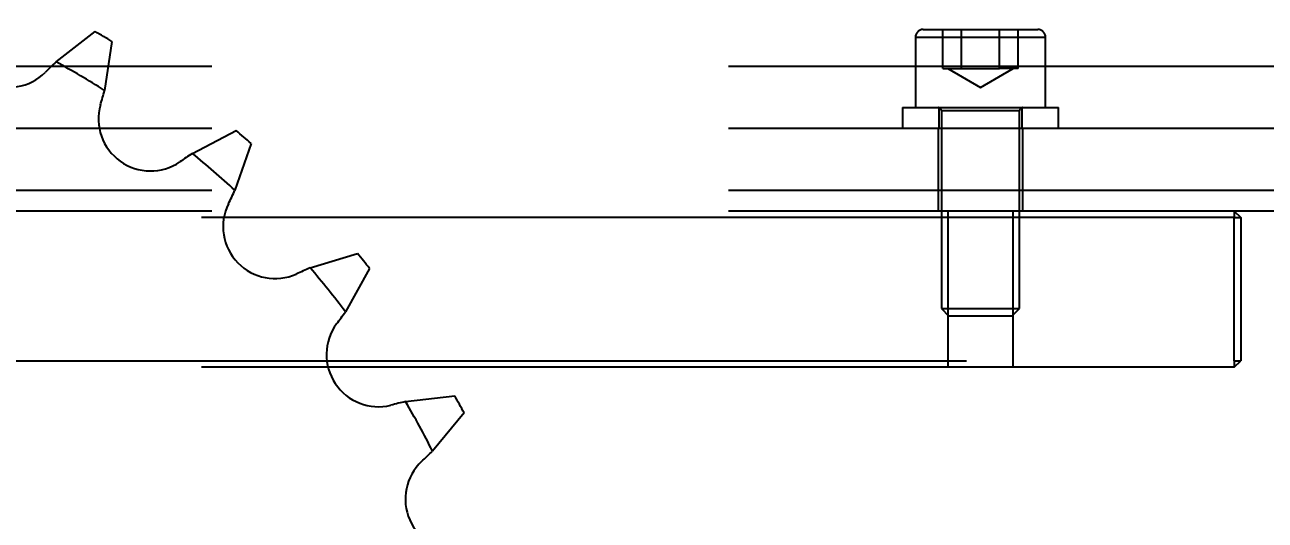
# Model space of a CAD drawing. Header units: metres. Extents: x 0 to 21025, y 0 to 14850.
# Drawn here: x 2786.8 to 2882.1, y 6359.4 to 6397.4 of the extents above; entities that cross this region are included whole.
import ezdxf

# ---------------------------------------------------------------- set-up
doc = ezdxf.new("R2010")
doc.units = ezdxf.units.M
doc.header["$LTSCALE"] = 25
doc.linetypes.add('HIDDEN2', pattern=[4.7625, 3.175, -1.5875])
for name, color, linetype in [('18_COTAS', 7, 'Continuous'), ('SL4', 4, 'Continuous'), ('ST1', 7, 'HIDDEN2')]:
    doc.layers.add(name, color=color, linetype=linetype)
doc.styles.add('ROMANS', font='ROMANS.SHX')
doc.dimstyles.new('25___1-25', dxfattribs={"dimscale": 25, "dimtxt": 2.5, "dimasz": 2, "dimexe": 1.5, "dimexo": 1, "dimgap": 0.5, "dimtad": 1, "dimzin": 12, "dimtxsty": 'ROMANS', "dimcen": 0, "dimclrd": 256, "dimclre": 256, "dimclrt": 3, "dimazin": 3, "dimtfac": 1, "dimtmove": 0, "dimatfit": 0, "dimfxl": 1, "dimlwd": -1, "dimlwe": -1, "dimarcsym": 0})

# ---------------------------------------------------------------- blocks, each defined once
blk = doc.blocks.new('*D49')
at = {"layer": '18_COTAS', "transparency": 16777216}
for p, q in [((2751.773, 6357.865), (2751.773, 7037.945)), ((5720.748, 6357.865), (5720.748, 7037.945)), ((2801.773, 7000.445), (5670.748, 7000.445))]:
    blk.add_line(p, q, dxfattribs=at)
for points in [[(2801.773, 7008.778), (2801.773, 6992.112), (2751.773, 7000.445)], [(5670.748, 7008.778), (5670.748, 6992.112), (5720.748, 7000.445)]]:
    blk.add_solid(points, dxfattribs=at)
at = {"layer": 'Defpoints', "color": 0, "transparency": 16777216}
for p in [(5720.748, 7000.445), (2751.773, 6332.865), (5720.748, 6332.865)]:
    blk.add_point(p, dxfattribs=at)
at = {"layer": '18_COTAS', "color": 3, "transparency": 16777216, "insert": (4236.26, 7050.147), "char_height": 62.5, "attachment_point": 5, "style": 'ROMANS'}
blk.add_mtext('2968,98', dxfattribs=at)

msp = doc.modelspace()

# ---------------------------------------------------------------- linework, layer by layer
at = {"layer": 'SL4'}
for p, q in [((2789.161, 6394.583), (2792.168, 6396.908)), ((2793.461, 6396.146), (2792.883, 6392.389)), ((2799.637, 6387.544), (2803.011, 6389.294)), ((2804.146, 6388.314), (2802.908, 6384.721)), ((2808.688, 6378.747), (2812.32, 6379.867)), ((2813.262, 6378.7), (2811.402, 6375.385)), ((2816.022, 6368.476), (2819.796, 6368.929)), ((2820.514, 6367.612), (2818.092, 6364.683))]:
    msp.add_line(p, q, dxfattribs=at)
for centre, radius, start, end in [((2785.528, 6396.62), 4, 174.69802, 314.55794), ((2755.293, 6332.865), 73.9, 58.90363, 60.06662), ((2803.407, 6379.263), 20.92, 132.91719, 136.09447), ((2755.293, 6332.865), 70.4, 57.72676, 61.24349), ((2772.58, 6397.432), 20.92, 342.87577, 346.05305), ((2796.426, 6390.197), 4, 164.41231, 304.27223), ((2755.293, 6332.865), 73.9, 48.61791, 49.78091), ((2810.918, 6369.926), 20.92, 122.63148, 125.80876), ((2755.293, 6332.865), 70.4, 47.44104, 50.95778), ((2783.831, 6393.307), 20.92, 332.59006, 335.76734), ((2806.001, 6381.931), 4, 154.12659, 293.98651), ((2755.293, 6332.865), 73.9, 38.3322, 39.49519), ((2816.641, 6359.398), 20.92, 112.34577, 115.52304), ((2755.293, 6332.865), 70.4, 37.15533, 40.67206), ((2794.165, 6387.24), 20.92, 322.30435, 325.48162), ((2813.948, 6372.088), 4, 143.84088, 283.7008), ((2755.293, 6332.865), 73.9, 28.04648, 29.20948), ((2820.393, 6348.017), 20.92, 102.06005, 105.23733), ((2755.293, 6332.865), 70.4, 26.86961, 30.38635), ((2820.008, 6360.985), 4, 133.55516, 273.41508), ((2803.249, 6379.425), 20.92, 312.01863, 315.19591)]:
    msp.add_arc(centre, radius, start, end, dxfattribs=at)
at = {"layer": 'ST1'}
for p, q in [((2855.204, 6396.465), (2855.204, 6391.065)), ((2855.216, 6396.465), (2865.193, 6396.465)), ((2855.804, 6397.065), (2864.604, 6397.065)), ((2857.306, 6394.065), (2857.306, 6397.065)), ((2858.755, 6394.065), (2858.755, 6397.065)), ((2861.653, 6394.065), (2861.653, 6397.065)), ((2863.103, 6394.065), (2863.103, 6397.065)), ((2865.204, 6391.065), (2865.204, 6396.465)), ((2920.204, 6394.228), (2620.204, 6394.228)), ((2857.306, 6394.065), (2858.031, 6394.065)), ((2857.694, 6394.065), (2860.204, 6392.616)), ((2858.031, 6394.065), (2858.755, 6394.065)), ((2858.755, 6394.065), (2860.204, 6394.065)), ((2860.204, 6394.065), (2861.653, 6394.065)), ((2860.204, 6392.616), (2862.714, 6394.065)), ((2862.378, 6394.065), (2861.653, 6394.065)), ((2863.103, 6394.065), (2862.378, 6394.065)), ((2854.204, 6391.065), (2866.204, 6391.065)), ((2854.204, 6391.065), (2854.204, 6389.465)), ((2857.004, 6391.065), (2857.004, 6389.465)), ((2857.204, 6390.815), (2857.204, 6375.62)), ((2863.159, 6390.815), (2857.25, 6390.815)), ((2863.204, 6375.62), (2863.204, 6390.815)), ((2863.404, 6389.465), (2863.404, 6391.065)), ((2866.204, 6389.465), (2866.204, 6391.065)), ((2920.204, 6389.465), (2620.204, 6389.465)), ((2856.954, 6389.465), (2856.954, 6383.115)), ((2863.454, 6383.115), (2863.454, 6389.465)), ((2920.204, 6384.708), (2630.204, 6384.708)), ((2920.204, 6383.115), (2658.304, 6383.115)), ((2857.704, 6383.115), (2857.704, 6371.115)), ((2862.704, 6371.115), (2862.704, 6383.115)), ((2879.704, 6383.115), (2879.704, 6382.615)), ((2879.704, 6383.115), (2880.204, 6382.615)), ((2879.704, 6382.615), (2660.704, 6382.615)), ((2879.704, 6382.615), (2880.204, 6382.615)), ((2879.704, 6371.615), (2879.704, 6382.615)), ((2880.204, 6382.615), (2880.204, 6371.615)), ((2857.204, 6375.62), (2863.204, 6375.62)), ((2857.204, 6375.62), (2857.759, 6375.065)), ((2862.65, 6375.065), (2863.204, 6375.62)), ((2857.759, 6375.065), (2862.65, 6375.065)), ((2660.704, 6371.615), (2879.704, 6371.615)), ((2879.704, 6371.615), (2880.204, 6371.615)), ((2879.704, 6371.615), (2879.704, 6371.115)), ((2879.704, 6371.115), (2880.204, 6371.615)), ((2879.704, 6371.115), (2660.704, 6371.115))]:
    msp.add_line(p, q, dxfattribs=at)
for centre, radius, start, end in [((2855.804, 6396.465), 0.6, 90, 180), ((2864.604, 6396.465), 0.6, 0, 90), ((2856.954, 6390.815), 0.25, 0, 90), ((2863.454, 6390.815), 0.25, 90, 180)]:
    msp.add_arc(centre, radius, start, end, dxfattribs=at)

# ---------------------------------------------------------------- dimensions: what is measured, and where the dimension line sits
at = {"layer": '18_COTAS'}
dim = msp.add_linear_dim(base=(5720.747753191, 7000.445004906), p1=(2751.772753191, 6332.865322837), p2=(5720.747753191, 6332.865322834), dimstyle='25___1-25', dxfattribs=at)
dim.commit()
dim.dimension.update_dxf_attribs({"geometry": '*D49', "text_midpoint": (4236.260253191, 7050.147385859)})

doc.saveas('drawing.dxf')
